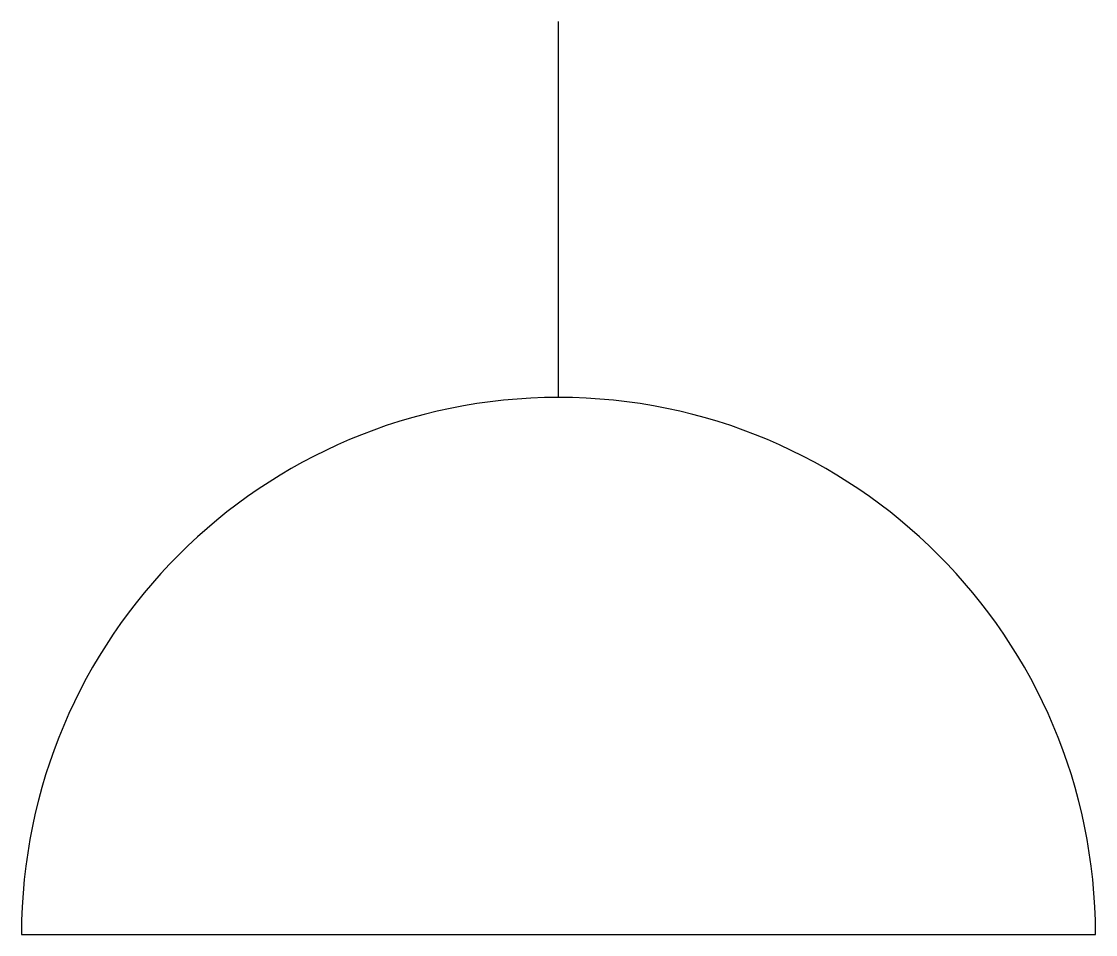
# Model space of a CAD drawing. Header units: millimetres. Extents: x -100 to 100, y 0 to 170.
import ezdxf

# ---------------------------------------------------------------- set-up
doc = ezdxf.new("R2010")
doc.units = ezdxf.units.MM

msp = doc.modelspace()

# ---------------------------------------------------------------- linework, layer by layer
for p, q in [((0, 100), (0, 170)), ((-100, 0), (100, 0))]:
    msp.add_line(p, q)
msp.add_arc((0, 0), 100, 0, 180)

doc.saveas('drawing.dxf')
